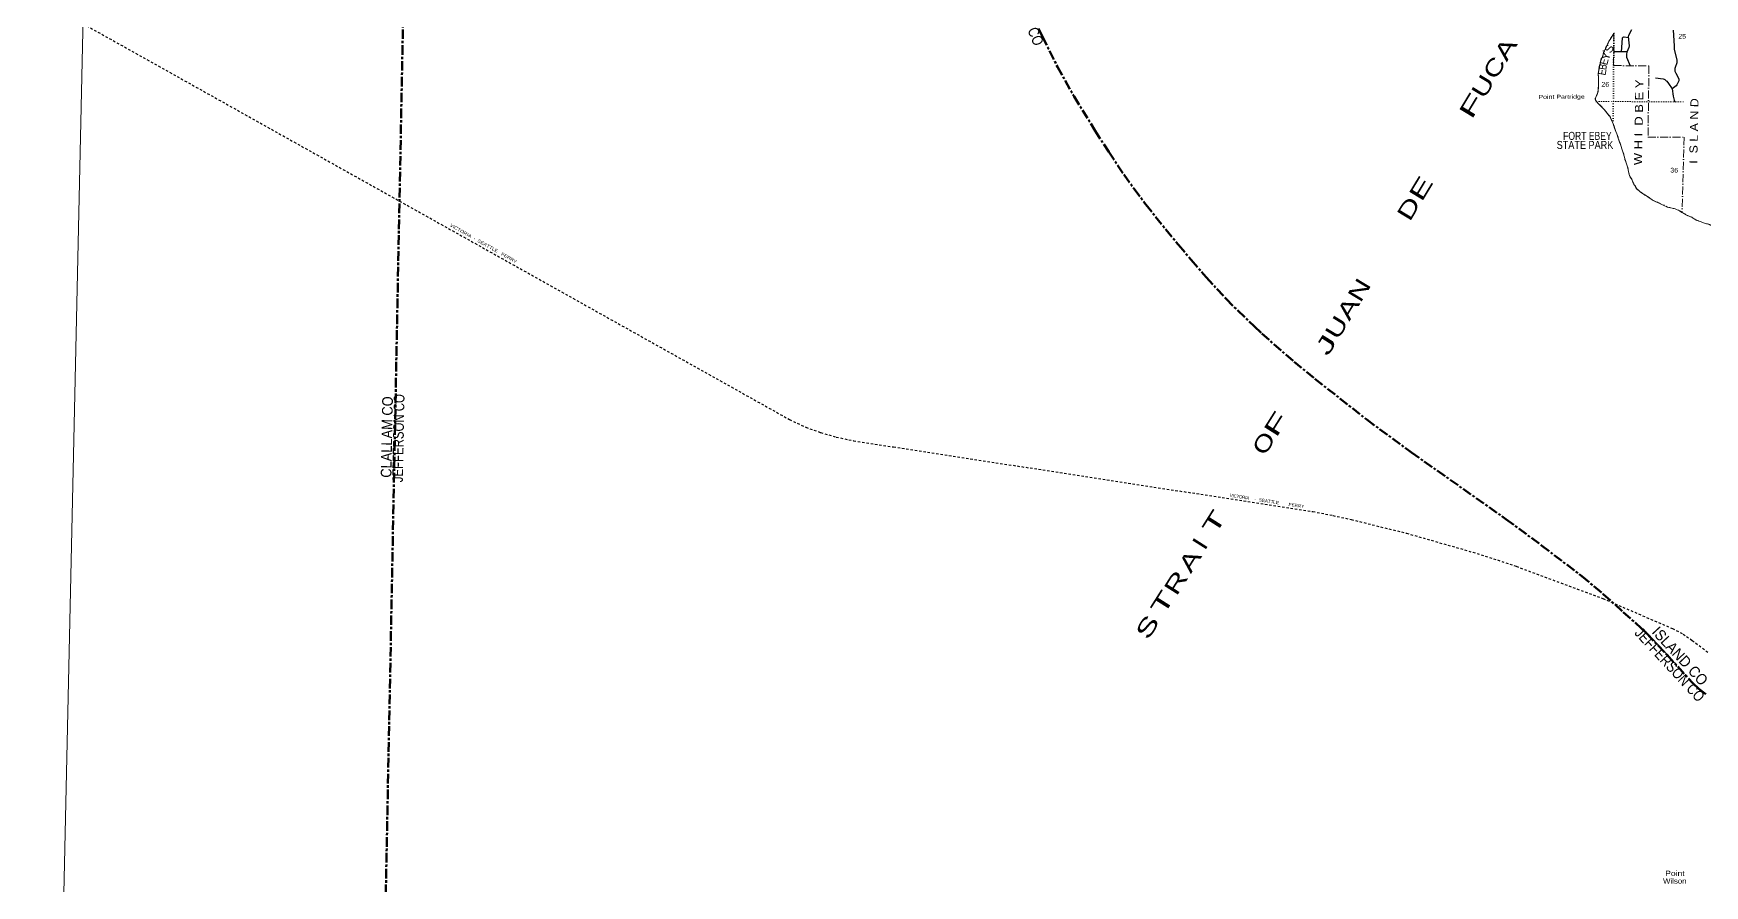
# Model space of a CAD drawing. Header units: feet. Extents: x -493433 to -244333, y 184684 to 373072.
# Drawn here: x -493183 to -430528, y 240933 to 272885 of the extents above; entities that cross this region are included whole.
import ezdxf
from ezdxf.enums import TextEntityAlignment as Align

# ---------------------------------------------------------------- set-up
doc = ezdxf.new("R2010")
doc.units = ezdxf.units.FT
doc.header["$LTSCALE"] = 60
for name, pattern in [('DOT_DASHED', [7.7, 5, -1.2, 0.3, -1.2]), ('DOTTED', [1.5, 0.3, -1.2]), ('LONG_DASH_SHORT_DASH', [9.9, 6, -1.2, 1.5, -1.2]), ('SHORT_DASHED', [2.7, 1.5, -1.2])]:
    doc.linetypes.add(name, pattern=pattern)
for name, color, linetype, lineweight in [('11', 7, 'LONG_DASH_SHORT_DASH', 60), ('12', 7, 'LONG_DASH_SHORT_DASH', 13), ('29', 7, 'Continuous', 25), ('33', 7, 'SHORT_DASHED', 25), ('39', 7, 'Continuous', 13), ('4', 7, 'Continuous', 13), ('41', 7, 'Continuous', 13), ('44', 7, 'DOT_DASHED', 13), ('7', 7, 'DOTTED', 13)]:
    doc.layers.add(name, color=color, linetype=linetype, lineweight=lineweight)
doc.layers.add('42', color=7, linetype='Continuous')

msp = doc.modelspace()

# ---------------------------------------------------------------- linework, layer by layer
at = {"layer": '11'}
msp.add_line((-480089.23, 234668.75), (-479182.72, 280614.02), dxfattribs=at)
msp.add_lwpolyline([(-455496.5, 273073.23), (-455349.8, 272760.86), (-454789.07, 271631.43), (-454164.75, 270517.37), (-453377.87, 269234.03), (-452868.79, 268439.82), (-452292.83, 267584.49), (-451919.48, 267059.22), (-451478.47, 266472.25), (-450728.2, 265531.6), (-450249.44, 264953.66), (-449773.67, 264389.32), (-449210.62, 263742.22), (-448812.92, 263303.2), (-448462.27, 262930.68), (-448027.47, 262489.54), (-447417.23, 261903.77), (-447122.02, 261630.48), (-446680.05, 261232.47), (-445914.27, 260571.36), (-445134.78, 259930), (-443188.88, 258402.75), (-441522.27, 257175.92), (-437974.17, 254673.64), (-436639.58, 253688.38), (-435132.17, 252534.02), (-434325.81, 251865.03), (-433574.66, 251186.37), (-432886.96, 250572.26), (-432685.16, 250372.11), (-431932.29, 249578.73), (-430976.92, 248537.3), (-430917.99, 248475.76), (-430798.57, 248360.65), (-430741.36, 248309.59), (-430483.13, 248110.01)], dxfattribs=at)
at = {"layer": '29'}
msp.add_line((-433429.16, 272199.24), (-433934.97, 272193.09), dxfattribs=at)
for points in [[(-433647.77, 272196.58), (-433606.84, 272703.58), (-433600.11, 272725.37), (-433583.5, 272741.99), (-433559.49, 272756.77), (-433537.28, 272756.58), (-433386.61, 272725.62)], [(-433272.3, 273015.06), (-433371.16, 272832.51), (-433385.93, 272793.71), (-433387.87, 272765.86), (-433364, 272532.15), (-433360.08, 272413.18), (-433371.34, 272355.34), (-433437.18, 272177.6), (-433456.09, 272106.54), (-433459.79, 272034.5), (-433454.78, 271990.92), (-433320.06, 271673.93)], [(-431702.19, 273012.2), (-431673.99, 272424.24), (-431663.23, 272296.81), (-431571.26, 271877.38), (-431563.52, 271823.92), (-431563.52, 271792.52), (-431567.21, 271775.89), (-431629.99, 271607.8), (-431641.07, 271565.3), (-431642.61, 271512.74), (-431637.38, 271474.8), (-431628.15, 271448.94), (-431602.45, 271395.36), (-431507.11, 271208.58), (-431493.36, 271170), (-431488.96, 271125.38), (-431493.36, 271103.5), (-431519.95, 271050.64), (-431569.06, 270957.57), (-431593.07, 270922.47), (-431639.23, 270876.29), (-431742.55, 270804.77)], [(-432370.12, 271216.62), (-432076.31, 271183), (-432041.74, 271171.86), (-432015.89, 271155.24), (-431964.19, 271112.75), (-431945.72, 271092.43), (-431883.87, 271012.51), (-431742.55, 270804.77), (-431705.2, 270536.62), (-431667.66, 270387.12), (-431650.3, 270338.76), (-431622.87, 270301.83)]]:
    msp.add_lwpolyline(points, dxfattribs=at)
at = {"layer": '33'}
for points in [[(-491328.64, 273249.71), (-464836.78, 258406.33), (-464224.89, 258116.28), (-463671.77, 257920.44), (-463084.63, 257750.15), (-462432.51, 257610.87), (-460939.06, 257380.74)], [(-460939.06, 257380.74), (-445213.68, 254957.59), (-444459.88, 254809.61), (-443775.65, 254657.19), (-441707.86, 254146.31), (-439214.58, 253431.07), (-438287.06, 253141.57), (-437589.28, 252903.16), (-434338.68, 251694.07), (-431734.78, 250570.13), (-431333.78, 250363.65), (-430994.47, 250127.36), (-430350.94, 249643.45)]]:
    msp.add_lwpolyline(points, dxfattribs=at)
at = {"layer": '39'}
for points in [[(-433928.69, 272884.4), (-433994.88, 272785.31), (-434068.1, 272667.75), (-434133.23, 272550.02), (-434190.49, 272424.04), (-434256.06, 272286.12), (-434306.73, 272184.23), (-434324.23, 272122.01), (-434378.58, 271943.47), (-434425.39, 271833.41), (-434438.73, 271777.16), (-434467.76, 271648.56), (-434488.96, 271509.69), (-434514.22, 271368.89), (-434505.54, 271211.2), (-434505.76, 271201.11), (-434504.4, 271077.91), (-434503.22, 270946.64), (-434510.24, 270809.48), (-434515.72, 270742.97), (-434535.55, 270666.67), (-434591.18, 270522.48), (-434622.97, 270452.49), (-434623.73, 270418.19), (-434606.62, 270369.36), (-434502.31, 270245.97), (-434407.39, 270155.08), (-434302.83, 270043.8), (-434216.24, 269940.99), (-434119.92, 269821.81), (-434111.98, 269815.58), (-434041.8, 269701), (-433976.63, 269542.11), (-433951.44, 269493.11)], [(-433951.44, 269493.11), (-433894.65, 269320.26), (-433839.38, 269169.65), (-433772.68, 268988.52), (-433727.45, 268840.15), (-433666.14, 268689.42), (-433609.83, 268494.37), (-433592.41, 268459.68), (-433551.1, 268317.45), (-433512.2, 268157.1), (-433455.09, 267998.38), (-433407.8, 267851.99), (-433367.68, 267655.27), (-433352.86, 267594.38), (-433293.16, 267461.86), (-433283.3, 267451.55), (-433215.8, 267306.74), (-433178.95, 267237.3), (-433175.35, 267217.03), (-433118.29, 267149.17), (-433118.6, 267135.05), (-433018.29, 267013.77), (-433000.39, 267001.27), (-432921.23, 266928.9), (-432897.19, 266920.3), (-432831.61, 266872.45), (-432797.94, 266843.47), (-432672.27, 266774.14), (-432543.14, 266678.49), (-432349.67, 266571.35), (-432337.65, 266567.06), (-432181.72, 266497.08), (-431971.94, 266397.68), (-431833.63, 266352.31), (-431662.88, 266314.31), (-431552.8, 266271.56), (-431464.81, 266233.33), (-431405.12, 266193.68), (-431271.56, 266116.1), (-431249.71, 266099.48), (-431055.81, 266012.54), (-430949.97, 265959.78), (-430892.38, 265916.14), (-430798.56, 265867.69), (-430748.38, 265854.5), (-430742.42, 265850.33), (-430652.15, 265824.16), (-430602.28, 265796.84), (-430451.92, 265749.19), (-430337.62, 265714.43), (-430301.7, 265695.48), (-430249.46, 265684.26), (-430088.97, 265638.41), (-430043.72, 265622.08)]]:
    msp.add_spline(points, degree=3, dxfattribs=at)
at = {"layer": '4'}
msp.add_lwpolyline([(-489136.84, 372822.34), (-458570.27, 372170.54), (-428002.84, 371560.78), (-397434.59, 370993.07), (-366865.58, 370467.41), (-336295.9, 369983.8), (-305725.57, 369542.24), (-275154.66, 369142.74), (-244583.22, 368785.28), (-246606.46, 184933.95), (-277430.78, 185294.37), (-308254.58, 185697.19), (-339077.78, 186142.4), (-369900.35, 186630.01), (-400722.22, 187160.02), (-431543.33, 187732.42), (-462363.63, 188347.22), (-493183.05, 189004.41)], close=True, dxfattribs=at)
msp.add_lwpolyline([(-489136.84, 372822.34), (-458570.27, 372170.54), (-428002.84, 371560.78), (-397434.59, 370993.07), (-366865.58, 370467.41), (-336295.9, 369983.8), (-305725.57, 369542.24), (-275154.66, 369142.74), (-244583.22, 368785.28), (-246606.46, 184933.95), (-277430.78, 185294.37), (-308254.58, 185697.19), (-339077.78, 186142.4), (-369900.35, 186630.01), (-400722.22, 187160.02), (-431543.33, 187732.42), (-462363.63, 188347.22), (-493183.05, 189004.41)], close=True, dxfattribs=at)
at = {"layer": '44'}
for points in [[(-433928.69, 272884.4), (-434071.1, 272662.77), (-434112.59, 272590.52), (-434182.33, 272441.63), (-434296.46, 272207.66), (-434356.5, 272014.41), (-434429.38, 271817.25), (-434462.52, 271673.4), (-434513.1, 271377.68), (-434515.69, 271345.13), (-434505.88, 271228.99), (-434503.4, 270974.09), (-434511.95, 270783.1), (-434521.84, 270710.77), (-434567.55, 270581.64), (-434620.27, 270459.19), (-434625.62, 270438.55), (-434624.51, 270422.93), (-434611.79, 270378.1), (-434571.9, 270322.44), (-434529.54, 270273.81), (-434413.33, 270161.11), (-434290.28, 270029.24), (-434074.18, 269762.64), (-433958.86, 269506.8), (-433899.65, 269334.1), (-433775.83, 268997.1), (-433731.59, 268852.71), (-433662.87, 268680.23), (-433618.2, 268519.3), (-433577.15, 268411.1), (-433534.49, 268245.8), (-433509.04, 268147.09), (-433417.53, 267886.01), (-433351.33, 267588.81), (-433324.17, 267518.55), (-433271.12, 267427.08), (-433180.07, 267239.55), (-433169.2, 267205.22), (-433121.35, 267155.18), (-433113.93, 267126.95), (-433062.32, 267055.43), (-432924.99, 266931.64), (-432651.39, 266759.58), (-432497.8, 266649.72), (-432399.2, 266594.37), (-431913.76, 266375.67), (-431635.01, 266304.37), (-431473.2, 266237.58), (-431375, 266175.85)], [(-433928.69, 272884.4), (-433939.59, 271677.74), (-432613.76, 271669.59), (-432649.49, 268999.83), (-431298.46, 268990.74), (-431375, 266175.85)], [(-433913.25, 272908.14), (-433928.69, 272884.4)], [(-431375, 266175.85), (-431277.47, 266119.71), (-431245.97, 266097.55), (-430949.89, 265959.73), (-430869.58, 265902.44), (-430795.89, 265866.61), (-430655.1, 265823.74), (-430606.24, 265797.86), (-430487.5, 265760.26), (-430346.75, 265717.27), (-430328.11, 265710.14), (-430298.67, 265694.64), (-430181.25, 265665.78), (-430091.48, 265639.23), (-430043.2, 265621.57)]]:
    msp.add_lwpolyline(points, dxfattribs=at)
at = {"layer": '7'}
for points in [[(-433929.76, 272882.93), (-433949.05, 270328.98), (-433962.69, 269514.11)], [(-434574.41, 270325.59), (-433949.05, 270328.7), (-431272.12, 270316.08)]]:
    msp.add_lwpolyline(points, dxfattribs=at)

# ---------------------------------------------------------------- texts
at = {"layer": '12'}
for s, height, rotation, width, p in [('JEFFERSON  CO', 403.2, 292.956, 0.85, (-457087.46, 275755.65)), ('CLALLAM CO', 400, 88.87, 0.9, (-479763.97, 256223.19)), ('JEFFERSON CO', 400, 88.87, 0.8, (-479333.04, 256053.73)), ('ISLAND CO', 403.1, 312.758, 0.95, (-432533.64, 250417.13)), ('JEFFERSON CO', 403.1, 312.758, 0.85, (-433180.68, 250380.84))]:
    msp.add_text(s, height=height, rotation=rotation, dxfattribs=dict(at, width=width)).set_placement(p)
at = {"layer": '33', "width": 1.2}
msp.add_text('VICTORIA  -  SEATTLE   FERRY', height=120, rotation=330.662, dxfattribs=at).set_placement((-477585.09, 265657.58))
at = {"layer": '33'}
for s, width, p in [('V', 0.95, (-448281.25, 255501.7)), ('C', 0.9, (-448134.52, 255479.1)), ('T', 1.15, (-448029.88, 255462.97)), ('O', 0.85, (-447925.22, 255446.85)), ('S', 1.05, (-447187.46, 255333.16)), ('E', 1.15, (-447073, 255315.52)), ('T', 1.15, (-446859.05, 255282.56)), ('T', 1.15, (-446749.73, 255265.71)), ('E', 1.15, (-446550.71, 255235.04)), ('F', 1.25, (-446076.08, 255161.9)), ('E', 1.15, (-445957.43, 255143.62)), ('Y', 0.85, (-445605.23, 255092.22))]:
    msp.add_text(s, height=120, rotation=351.24, dxfattribs=dict(at, width=width)).set_placement(p, align=Align.CENTER)
for s, p in [('I', (-448208.35, 255490.48)), ('R', (-447818.26, 255430.37)), ('I', (-447736.48, 255417.77)), ('A', (-447662.65, 255406.39)), ('-', (-447384.66, 255363.54)), ('A', (-446963.68, 255298.68)), ('L', (-446663.72, 255254.46)), ('R', (-445841.12, 255125.7)), ('R', (-445726.2, 255108))]:
    msp.add_text(s, height=120, rotation=351.24, dxfattribs=at).set_placement(p, align=Align.CENTER)
at = {"layer": '41'}
for s, rotation, width, p in [('C', 58.749, 1.35, (-438362.48, 271108.69)), ('A', 58.749, 1.5, (-437945.01, 271796.63)), ('U', 58.749, 1.4, (-438794.77, 270396.32)), ('F', 58.749, 1.85, (-439261.64, 269626.97)), ('E', 58.749, 1.65, (-441136.53, 266537.35)), ('D', 58.749, 1.45, (-441583.64, 265800.56)), ('N', 58.749, 1.4, (-443428.9, 262759.78)), ('A', 58.749, 1.5, (-443846.36, 262071.84)), ('U', 58.749, 1.4, (-444278.65, 261359.48)), ('J', 57.705, 1.75, (-444659.77, 260749.83)), ('F', 57.705, 1.85, (-446590.66, 257694.88)), ('O', 57.705, 1.3, (-447020.59, 257014.66)), ('T', 57.705, 1.75, (-448892.29, 254033.71)), ('I', 57.705, 1.3, (-449269.78, 253466.36)), ('A', 57.705, 1.5, (-449789.73, 252606.12)), ('R', 57.705, 1.5, (-450327.86, 251760.24)), ('T', 57.705, 1.75, (-450828.26, 251017.27)), ('S', 57.705, 1.6, (-451396.14, 250105.52))]:
    msp.add_text(s, height=604.7, rotation=rotation, dxfattribs=dict(at, width=width)).set_placement(p)
at = {"layer": '42'}
for s, height, rotation, width, p in [('W H I  D B E Y   ', 302.4, 88.897, 1.2, (-432878.1, 267941.53)), ('Point Partridge', 151.2, 0.327, 1.3, (-436757.13, 270428.95)), (' I  S L A N D', 302.4, 88.897, 1.15, (-430804.57, 267867.64))]:
    msp.add_text(s, height=height, rotation=rotation, dxfattribs=dict(at, width=width)).set_placement(p)
for s, width, p in [('Point', 1.2, (-432005.21, 241290.62)), ('Wilson', 1.1, (-432085.71, 241003.85))]:
    msp.add_text(s, height=200, dxfattribs=dict(at, width=width)).set_placement(p)
at = {"layer": '44'}
for s, rotation, width, p in [('E', 76.325, 0.9, (-434150.97, 271794.46)), ('Y', 72.787, 1.1, (-434083.79, 271987.85)), ('S', 62.57, 1.05, (-433974.54, 272243.36)), ('E', 80.39, 0.85, (-434225.23, 271409.26)), ('B', 80.695, 0.8, (-434200.75, 271607))]:
    msp.add_text(s, height=300, rotation=rotation, dxfattribs=dict(at, width=width)).set_placement(p, align=Align.CENTER)
msp.add_text("'", height=300, rotation=73.017, dxfattribs=at).set_placement((-434061.58, 272151.25), align=Align.CENTER)
for s, width, p in [('STATE PARK', 0.85, (-435011.36, 268553.05)), ('FORT EBEY', 0.8, (-434922.15, 268893.81))]:
    msp.add_text(s, height=300, dxfattribs=dict(at, width=width)).set_placement(p, align=Align.CENTER)
at = {"layer": '7', "width": 1.1}
for s, rotation, p in [('25', 358.769, (-431512.67, 272691.04)), ('26', 358.771, (-434395.41, 270891.4)), ('36', 358.769, (-431811.72, 267671.06))]:
    msp.add_text(s, height=176.4, rotation=rotation, dxfattribs=at).set_placement(p)

doc.saveas('drawing.dxf')
